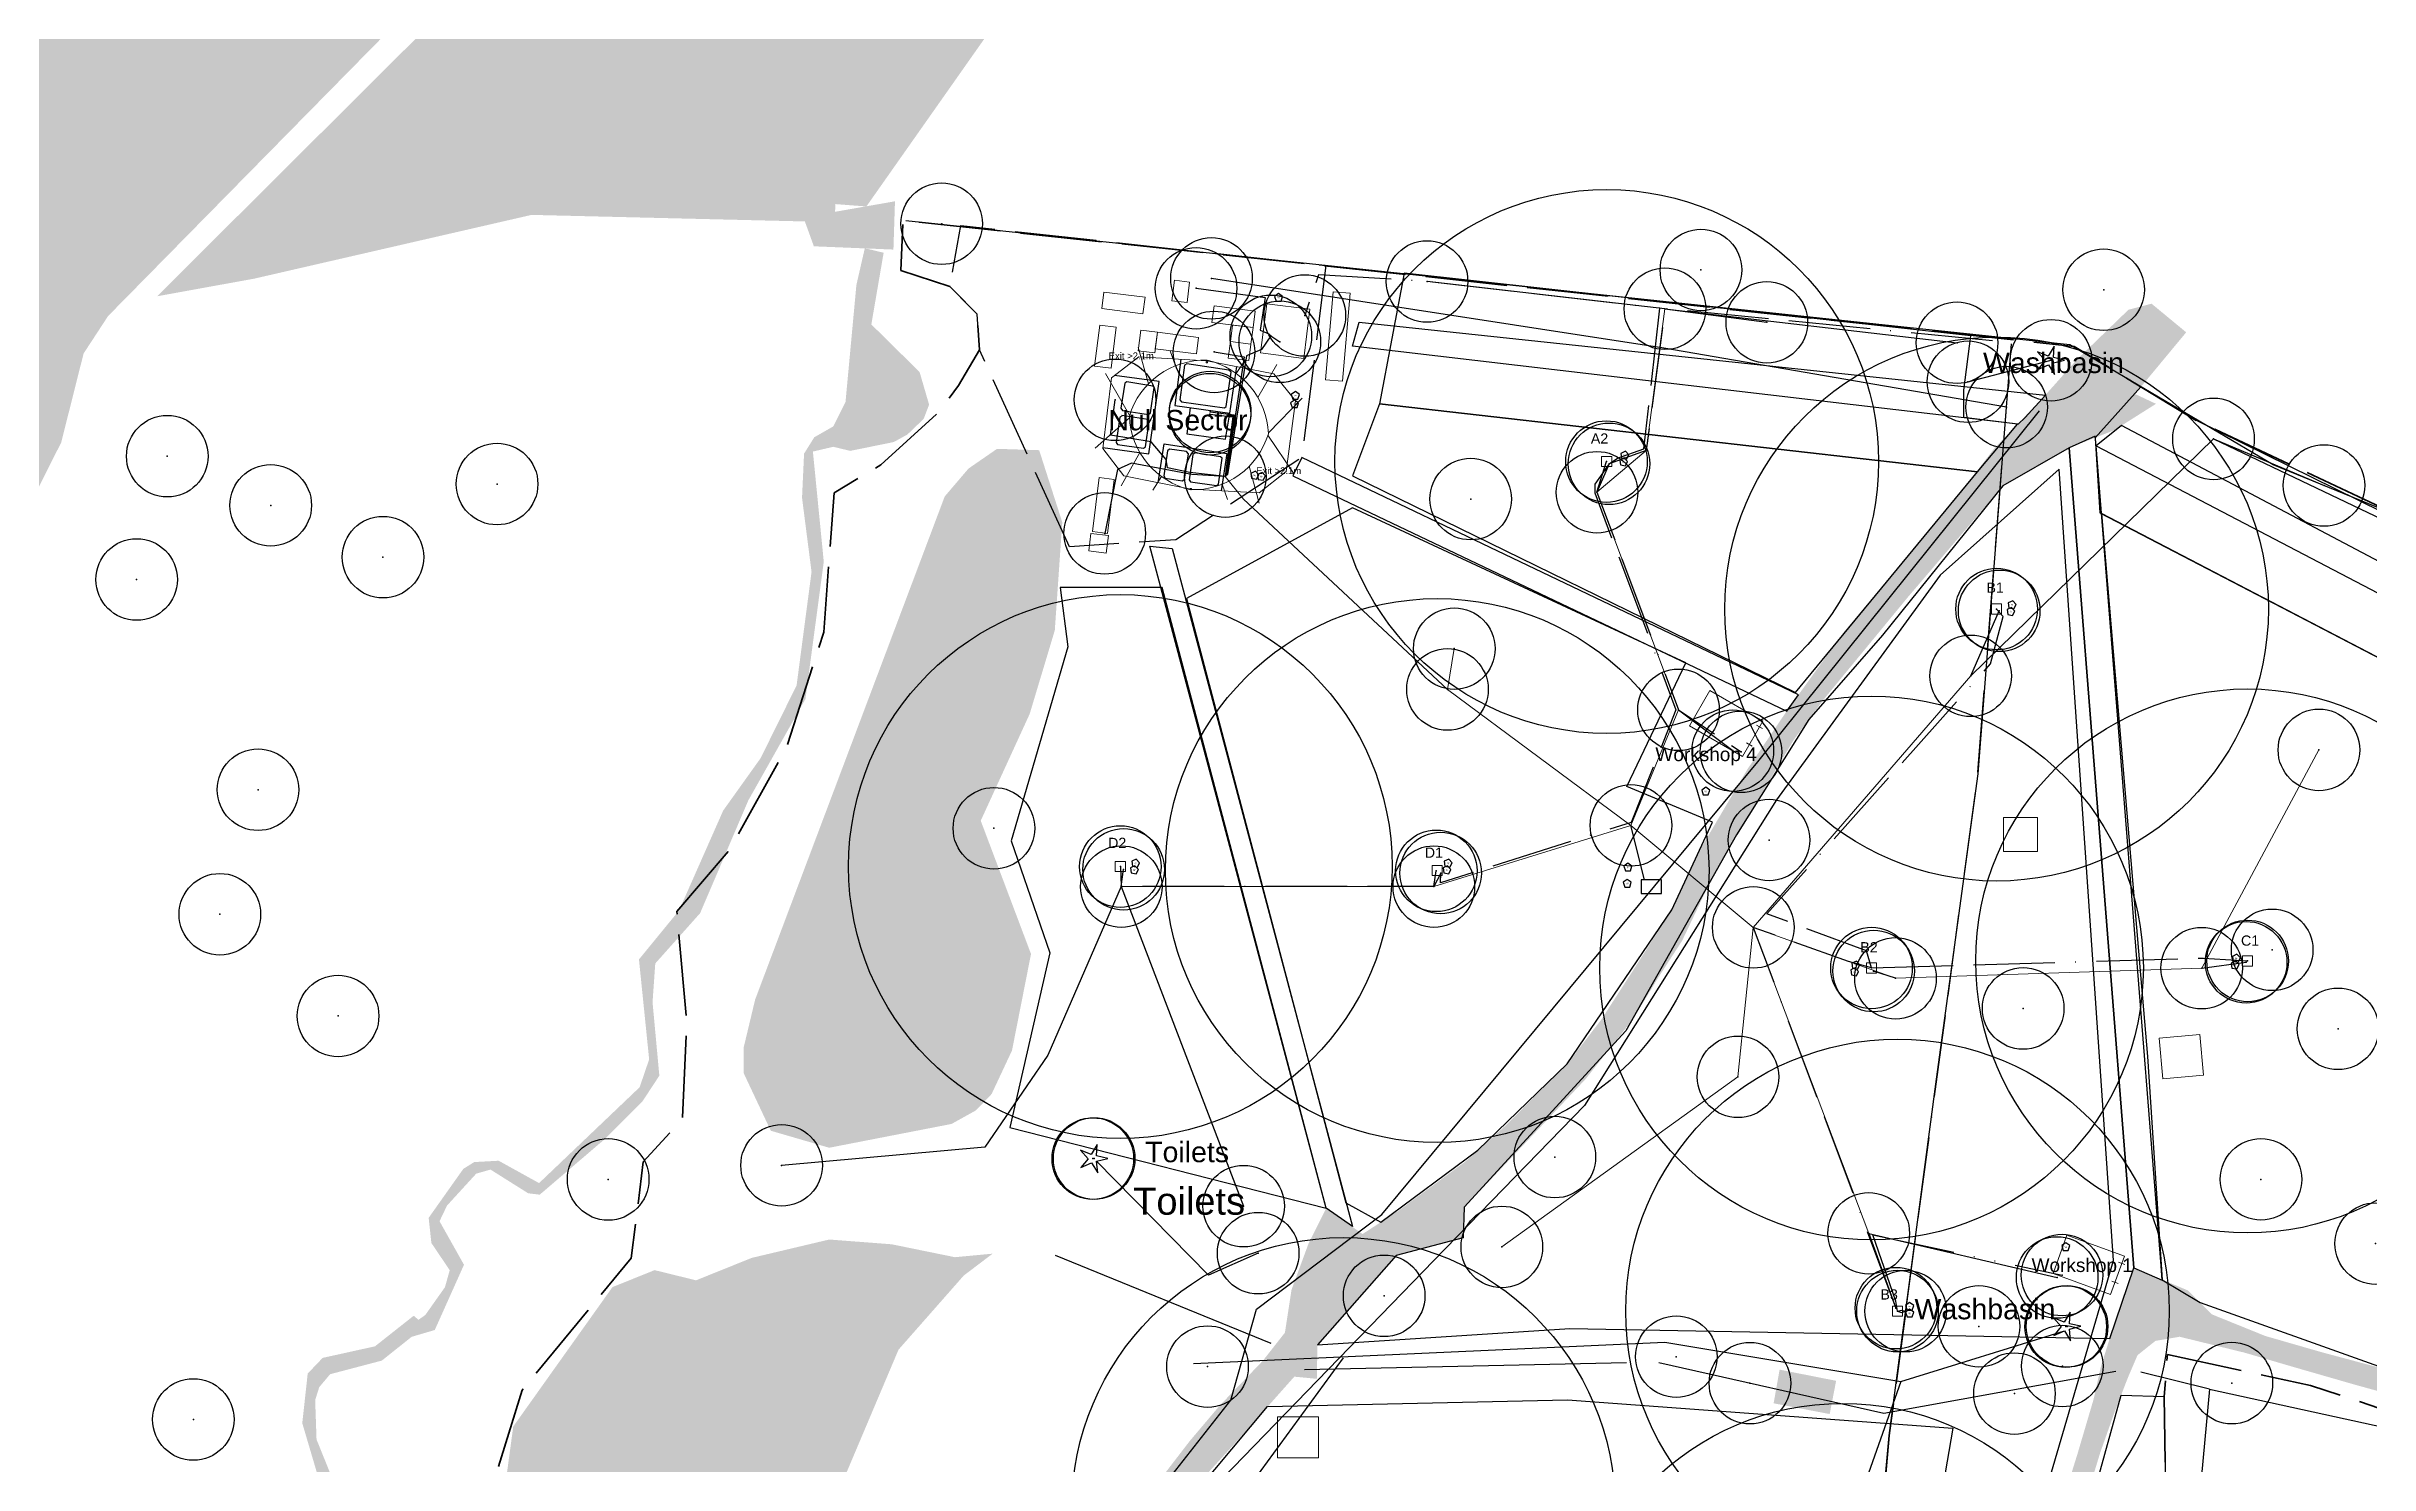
# Model space of a CAD drawing. Header units: metres. Extents: x 372109 to 376137, y 236217 to 239160.
# Drawn here: x 374065.8 to 374407.7, y 238280 to 238488.6 of the extents above; entities that cross this region are included whole.
import ezdxf

# ---------------------------------------------------------------- set-up
doc = ezdxf.new("R2010")
doc.units = ezdxf.units.M
doc.header["$MEASUREMENT"] = 0
doc.header["$PDMODE"] = 32
doc.header["$PDSIZE"] = 12
for name, pattern in [('ACAD_ISO02W100', [15, 12, -3]), ('ACAD_ISO05W100', [33, 24, -3, 0, -3, 0, -3]), ('ACAD_ISO11W100', [33, 12, -3, 12, -3, 0, -3])]:
    doc.linetypes.add(name, pattern=pattern)
for name, color, linetype, lineweight, true_color in [('Areas ... Camping', 96, 'Continuous', 25, 0x008000), ('Fire ... Foam Extinguisher', 3, 'Continuous', 25, 0x00ff00), ('Fire ... Water Extinguisher', 1, 'Continuous', 25, 0xff0000), ('Labels', 18, 'Continuous', 25, 0x000000), ('License ... Labels', 18, 'Continuous', 25, 0x000000), ('License ... License Boundary', 1, 'ACAD_ISO02W100', 50, 0xff0000), ('License ... Music & Alcohol', 4, 'ACAD_ISO02W100', 25, 0x00ffff), ('Lighting ... Festoon', 4, 'Continuous', 25, 0x00ffff), ('Natural ... Trees', 96, 'Continuous', 25, 0x008000), ('Natural ... Water', 176, 'Continuous', 25, 0x000080), ('Natural ... Woodland', 96, 'Continuous', 25, 0x008000), ('NOC ... Copper', 9, 'ACAD_ISO05W100', 25, 0xc0c0c0), ('NOC ... DK', 18, 'Continuous', 13, 0x000000), ('NOC ... DK Names', 18, 'Continuous', 25, 0x000000), ('NOC ... DK Radius', 216, 'Continuous', 25, 0x800080), ('NOC ... Fibre', 2, 'ACAD_ISO11W100', 25, 0xffff00), ('NOC ... Switch', 30, 'Continuous', 25, 0xff7f00), ('Paths ... Fire', 253, 'Continuous', 25, 0xa0a0a4), ('Paths ... Roads', 56, 'Continuous', 25, 0x808000), ('Paths ... Trackway', 9, 'Continuous', 25, 0xc0c0c0), ('Power ... 125-3', 1, 'Continuous', 18, 0xff0000), ('Power ... 16', 4, 'Continuous', 25, 0x00ffff), ('Power ... 32', 5, 'Continuous', 25, 0x0000ff), ('Power ... 400-3', 1, 'Continuous', 25, 0xff0000), ('Power ... 63-3', 20, 'Continuous', 13, 0xfd5b07), ('Power ... Distro', 3, 'Continuous', 25, 0x00ff00), ('Power ... Generator', 4, 'Continuous', 25, 0x00ffff), ('Services ... Comms ... Ducts', 3, 'Continuous', 25, 0x00ff00), ('Services ... Comms ... Manholes', 3, 'Continuous', 25, 0x00ff00), ('Services ... Water Lines', 5, 'Continuous', 25, 0x0000ff), ('Services ... Water Points', 5, 'Continuous', 25, 0x0000ff), ('Structures', 18, 'Continuous', 18, 0x000000), ('Structures ... Exits', 18, 'Continuous', 5, 0x000000), ('Structures ... Guys & Poles', 253, 'Continuous', 9, 0xa0a0a4), ('Structures ... Null Sector Internal', 253, 'Continuous', 25, 0xa0a0a4), ('Structures ... Vehicles', 253, 'Continuous', 25, 0xa0a0a4), ('Water ... Labels', 4, 'Continuous', 25, 0x00ffff), ('Water ... Pipes', 4, 'Continuous', 25, 0x00ffff), ('Water ... Points', 4, 'Continuous', 25, 0x00ffff)]:
    doc.layers.add(name, color=color, linetype=linetype, lineweight=lineweight, true_color=true_color)
doc.styles.add('textstyle13', font='Arial.ttf')
doc.styles.add('textstyle138', font='Arial.ttf')
doc.styles.add('textstyle139', font='Arial.ttf')
doc.styles.add('textstyle14', font='Arial.ttf')
doc.styles.add('textstyle140', font='Arial.ttf')
doc.styles.add('textstyle141', font='Arial.ttf')
doc.styles.add('textstyle142', font='Arial.ttf')
doc.styles.add('textstyle143', font='Arial.ttf')
doc.styles.add('textstyle144', font='Arial.ttf')
doc.styles.add('textstyle163', font='Arial.ttf')
doc.styles.add('textstyle164', font='Arial.ttf')
doc.styles.add('textstyle168', font='Arial.ttf')
doc.styles.add('textstyle171', font='Arial.ttf')
doc.styles.add('textstyle173', font='Arial.ttf')
doc.styles.add('textstyle67', font='Arial.ttf')
doc.styles.add('textstyle70', font='Arial.ttf')
doc.styles.add('textstyle84', font='Arial.ttf')
doc.styles.add('textstyle99', font='Arial.ttf')

# ---------------------------------------------------------------- blocks, each defined once
blk = doc.blocks.new('Fire Extinguisher - Water')
at = {"layer": 'Fire ... Water Extinguisher'}
for p, q in [((0, 0.62), (-0.59, 0.19)), ((-0.59, 0.19), (-0.37, -0.5)), ((0.59, 0.19), (0, 0.62)), ((0.37, -0.5), (0.59, 0.19)), ((-0.37, -0.5), (0.37, -0.5))]:
    blk.add_line(p, q, dxfattribs=at)
at = {"layer": 'Fire ... Water Extinguisher', "insert": (0, 0), "char_height": 0.05, "attachment_point": 5, "style": 'textstyle14'}
blk.add_mtext('\\H0.25;W', dxfattribs=at)
blk = doc.blocks.new('Clearspan 9x6')
at = {"layer": 'Structures'}
for p, q in [((4.5, 3), (-4.5, 3)), ((-4.5, 3), (-4.5, -3)), ((4.5, -3), (4.5, 3)), ((-4.5, -3), (4.5, -3))]:
    blk.add_line(p, q, dxfattribs=at)
blk = doc.blocks.new('Fire Extinguisher - Foam')
at = {"layer": 'Fire ... Foam Extinguisher'}
for p, q in [((-0.01, 0.63), (-0.6, 0.19)), ((-0.6, 0.19), (-0.37, -0.52)), ((0.6, 0.2), (-0.01, 0.63)), ((0.38, -0.51), (0.6, 0.2)), ((-0.37, -0.52), (0.38, -0.51))]:
    blk.add_line(p, q, dxfattribs=at)
at = {"layer": 'Fire ... Foam Extinguisher', "insert": (0, 0), "char_height": 1, "attachment_point": 5, "style": 'textstyle13'}
blk.add_mtext('\\H0.25;F', dxfattribs=at)
blk = doc.blocks.new('Generator')
at = {"layer": 'Power ... Generator', "flags": 128}
blk.add_lwpolyline([(-1.5, -1), (1.5, -1), (1.5, 1), (-1.5, 1)], close=True, dxfattribs=at)
blk = doc.blocks.new('40ft trailer')
at = {"layer": 'Structures'}
for p, q in [((13, 2.5), (0, 2.5)), ((0, 2.5), (0, 0)), ((0, 0), (13, 0)), ((13, 0), (13, 2.5))]:
    blk.add_line(p, q, dxfattribs=at)
blk = doc.blocks.new('Clearspan 6x6')
at = {"layer": 'Structures'}
for p, q in [((3, 3), (-3, 3)), ((-3, 3), (-3, -3)), ((3, -3), (3, 3)), ((-3, -3), (3, -3))]:
    blk.add_line(p, q, dxfattribs=at)
blk = doc.blocks.new('Clearspan 5x5')
at = {"layer": 'Structures', "flags": 128}
blk.add_lwpolyline([(2.5, -2.5), (2.5, 2.5), (-2.5, 2.5), (-2.5, -2.5)], close=True, dxfattribs=at)

msp = doc.modelspace()

# ---------------------------------------------------------------- hatches: boundary and pattern name
at = {"layer": 'Natural ... Water', "transparency": 33554687}
for points in [[(374223.62, 238506.83), (374217.7, 238507.6), (374213.3, 238506.1), (374189.4, 238485.3), (374187.4, 238482.7), (374186.5, 238479.6), (374185.1, 238467.1), (374184.6, 238466.05), (374181.45, 238466.7), (374184.8, 238481.7), (374185.7, 238483.9), (374190.4, 238489.8), (374205.3, 238501.8), (374208.7, 238505.8), (374213, 238509.1), (374218.5, 238510.7), (374226.92, 238509.52), (374236.1, 238508.4), (374240.9, 238509.6), (374243.8, 238509.2), (374245.1, 238508), (374244.7, 238502.4), (374246.4, 238500.3), (374249.1, 238499.9), (374254.6, 238505.8), (374259.2, 238508.1), (374261.7, 238511), (374261.5, 238512.8), (374255, 238512.8), (374253.9, 238513.4), (374252.3, 238514.8), (374251.9, 238516.4), (374252.7, 238519.2), (374258.1, 238526), (374260.71, 238536.65), (374261.1, 238542.1), (374258.3, 238541.7), (374255.6, 238538.5), (374253.6, 238538.1), (374250.4, 238541.9), (374249.2, 238545.4), (374254, 238552.9), (374257.2, 238554.6), (374260.8, 238554.8), (374262.1, 238556), (374260.9, 238562.9), (374262.1, 238566.9), (374266.6, 238569.1), (374270.9, 238569.7), (374272.76, 238571.38), (374277.7, 238575.8), (374284.2, 238584.5), (374298.2, 238597.3), (374304.6, 238597.3), (374308.3, 238600.2), (374310.1, 238604.6), (374309.9, 238608.1), (374306.2, 238622.6), (374306.1, 238625.4), (374308.5, 238629.6), (374319.8, 238630.8), (374322.8, 238636.5), (374322.36, 238643.99), (374321.9, 238651.3), (374322.8, 238653.6), (374324, 238655.3), (374329.1, 238658), (374326.5, 238660.5), (374336.7, 238671.4), (374341.2, 238671.4), (374343, 238670), (374344.6, 238670.3), (374346.2, 238675.2), (374354.3, 238671.2), (374353.2, 238667), (374354.2, 238665.3), (374354.1, 238661.9), (374356.1, 238659.3), (374368.2, 238654.6), (374371.9, 238654.1), (374375.9, 238657.6), (374377.4, 238656.45), (374372.6, 238652.4), (374366.7, 238653.6), (374354.4, 238658.6), (374335.1, 238651.6), (374330.7, 238656.3), (374325.6, 238653.2), (374324.9, 238650.2), (374325.33, 238643.95), (374325.2, 238636.6), (374323, 238629.7), (374319, 238627.5), (374311.8, 238627.4), (374308.7, 238624.9), (374309.1, 238619.8), (374312.9, 238609.5), (374313.1, 238602.4), (374311, 238597.2), (374305.9, 238594.3), (374298.3, 238592), (374294.1, 238589), (374288.3, 238582.3), (374283.5, 238580.1), (374277.3, 238570.2), (374272.2, 238567.4), (374266.6, 238565.6), (374264.2, 238563.6), (374263.9, 238561.5), (374265.6, 238556.2), (374263.5, 238552.6), (374256.4, 238551.6), (374253.9, 238549.4), (374252.1, 238544.4), (374252.7, 238543.3), (374255.8, 238541.7), (374257.9, 238544.1), (374262.4, 238544.3), (374264.8, 238543.4), (374265.6, 238542), (374263.8, 238536.3), (374262.9, 238526.1), (374255.7, 238517.4), (374257, 238516.1), (374263, 238515.5), (374264.9, 238513.1), (374264.9, 238510.3), (374262, 238507.2), (374256.8, 238503.9), (374251.2, 238497.3), (374247.9, 238496.1), (374242.6, 238500.2), (374241.7, 238503.5), (374242.2, 238505.3), (374241.3, 238506.7), (374234.8, 238506)], [(374194.31, 238440.69), (374195.71, 238435.89), (374194.91, 238433.79), (374192.51, 238431.49), (374190.51, 238430.39), (374184.11, 238429.09), (374181.61, 238429.69), (374178.61, 238428.99), (374180.21, 238412.79), (374177.51, 238392.59), (374169.11, 238377.69), (374162.01, 238361.09), (374155.41, 238353.69), (374155.01, 238347.99), (374156.01, 238337.19), (374153.51, 238333.39), (374148.01, 238327.89), (374138.41, 238319.69), (374136.71, 238319.89), (374131.16, 238323.38), (374129.06, 238322.78), (374124.76, 238318.08), (374123.66, 238315.78), (374127.26, 238309.38), (374122.96, 238299.78), (374119.56, 238298.78), (374115.16, 238295.28), (374107.56, 238293.28), (374105.96, 238291.38), (374105.36, 238289.48), (374105.56, 238283.68), (374111.06, 238270.08), (374118.91, 238264.69), (374123.31, 238255.29), (374127.41, 238250.59), (374128.21, 238247.59), (374127.51, 238245.59), (374131.41, 238239.39), (374131.51, 238236.89), (374130.21, 238233.69), (374127.11, 238231.79), (374123.91, 238225.49), (374113.21, 238219.89), (374113.01, 238218.39), (374114.41, 238216.19), (374119.81, 238210.79), (374115.11, 238200.59), (374111.31, 238194.69), (374109.21, 238192.49), (374103.51, 238189.89), (374099.21, 238191.79), (374097.01, 238191.79), (374095.91, 238190.69), (374094.31, 238185.49), (374092.13, 238186.08), (374093.51, 238192.29), (374094.81, 238193.59), (374098.91, 238194.49), (374103.91, 238191.99), (374108.41, 238194.19), (374111.81, 238198.19), (374118.01, 238209.99), (374117.61, 238211.09), (374111.61, 238215.99), (374111.91, 238221.29), (374112.91, 238222.79), (374121.81, 238225.79), (374123.81, 238229.79), (374129.81, 238237.39), (374127.71, 238242.39), (374126.21, 238243.89), (374126.31, 238248.79), (374121.51, 238255.19), (374118.71, 238262.09), (374116.11, 238264.49), (374109.86, 238267.88), (374106.86, 238274.58), (374103.46, 238286.08), (374104.26, 238293.38), (374106.46, 238295.68), (374114.16, 238297.38), (374119.86, 238301.88), (374120.56, 238301.28), (374121.56, 238301.98), (374124.46, 238306.08), (374125.16, 238308.58), (374122.46, 238312.58), (374122.06, 238316.28), (374127.16, 238323.48), (374128.76, 238324.48), (374132.36, 238324.68), (374138.31, 238321.39), (374153.11, 238335.49), (374154.51, 238339.59), (374153.01, 238354.29), (374158.91, 238361.49), (374165.41, 238376.19), (374170.91, 238383.89), (374176.21, 238394.59), (374178.41, 238411.29), (374177.01, 238422.19), (374177.31, 238428.69), (374178.81, 238431.09), (374181.61, 238432.69), (374183.41, 238436.29), (374185.01, 238453.49), (374186.25, 238458.9), (374189.02, 238458.23), (374187.21, 238447.69)], [(374172.41, 238329.09), (374168.41, 238337.59), (374168.41, 238341.29), (374170.11, 238348.39), (374198.01, 238422.39), (374201.51, 238426.49), (374205.71, 238429.39), (374211.91, 238429.19), (374215.31, 238418.59), (374214.21, 238402.69), (374210.51, 238390.39), (374203.31, 238374.69), (374210.71, 238355.09), (374207.91, 238340.89), (374204.91, 238334.49), (374202.61, 238332.09), (374199.01, 238330.09), (374181.01, 238326.59)], [(374205.06, 238311.01), (374200.81, 238307.79), (374191.21, 238296.89), (374173.81, 238255.79), (374171.61, 238254.09), (374164.21, 238250.79), (374161.01, 238251.09), (374145.61, 238257.59), (374141.21, 238261.09), (374136.91, 238266.69), (374133.21, 238275.99), (374134.51, 238285.59), (374149.11, 238306.09), (374155.31, 238308.59), (374161.41, 238307.09), (374169.61, 238310.39), (374181.01, 238313.09), (374190.21, 238312.39), (374199.51, 238310.49)]]:
    msp.add_hatch(color=256, dxfattribs=at).paths.add_polyline_path(points, flags=0)
at = {"layer": 'Natural ... Woodland', "transparency": 33554687}
for points in [[(374430.98, 239131.25), (374431.7, 239127.27), (374430.85, 239106.54), (374427.2, 239095), (374421.4, 239065.1), (374418.4, 239055.7), (374410, 239038.6), (374391.5, 239008.4), (374371.4, 238978.3), (374364.6, 238964.2), (374350.4, 238918.5), (374326.9, 238827.8), (374315.9, 238773.2), (374312.7, 238748.6), (374315.3, 238697.5), (374313, 238685.1), (374308.6, 238668.8), (374233.4, 238602.5), (374177.9, 238552), (374147.7, 238522.9), (374074.88, 238448.92), (374071.28, 238443.42), (374067.98, 238430.32), (374029.98, 238355.02), (373995.11, 238299.33), (373925.52, 238191.92), (373911.29, 238198.49), (373906.11, 238187.13), (373901.91, 238181.53), (373895.41, 238184.33), (373914.31, 238233.13), (373934.21, 238278.93), (373943.91, 238299.43), (373983.11, 238371.03), (374063.9, 238529.3), (374124.7, 238643.1), (374199.9, 238787.2), (374223, 238827.8), (374288.3, 238929.9), (374302.1, 238954.4), (374316.1, 238981.9), (374324, 238994.8), (374360.6, 239041.5), (374401.75, 239091.31)], [(374325.33, 238643.95), (374324.9, 238650.2), (374325.6, 238653.2), (374330.7, 238656.3), (374335.1, 238651.6), (374354.4, 238658.6), (374366.7, 238653.6), (374372.6, 238652.4), (374377.4, 238656.45), (374375.9, 238657.6), (374371.9, 238654.1), (374368.2, 238654.6), (374356.1, 238659.3), (374354.1, 238661.9), (374354.2, 238665.3), (374353.2, 238667), (374354.3, 238671.2), (374346.2, 238675.2), (374344.6, 238670.3), (374343, 238670), (374341.2, 238671.4), (374336.7, 238671.4), (374326.5, 238660.5), (374329.1, 238658), (374324, 238655.3), (374322.8, 238653.6), (374321.9, 238651.3), (374322.36, 238643.99), (374321.6, 238644), (374320.1, 238635.1), (374318.1, 238632.5), (374316, 238631.6), (374310.9, 238631.5), (374307.2, 238630.1), (374305, 238627.9), (374304.8, 238621.2), (374307.7, 238612.1), (374272.3, 238572.9), (374272.76, 238571.38), (374270.9, 238569.7), (374266.6, 238569.1), (374262.1, 238566.9), (374260.9, 238562.9), (374262.1, 238556), (374260.8, 238554.8), (374257.2, 238554.6), (374254, 238552.9), (374249.2, 238545.4), (374250.4, 238541.9), (374253.6, 238538.1), (374255.6, 238538.5), (374258.3, 238541.7), (374261.1, 238542.1), (374260.71, 238536.65), (374239.4, 238513), (374233.8, 238515.1), (374226.92, 238509.52), (374218.5, 238510.7), (374213, 238509.1), (374208.7, 238505.8), (374205.3, 238501.8), (374190.4, 238489.8), (374185.7, 238483.9), (374184.8, 238481.7), (374181.45, 238466.7), (374184.6, 238466.05), (374185.1, 238467.1), (374186.5, 238479.6), (374187.4, 238482.7), (374189.4, 238485.3), (374213.3, 238506.1), (374217.7, 238507.6), (374223.62, 238506.83), (374205.6, 238492.2), (374186.48, 238465.04), (374181.92, 238465.39), (374181.81, 238462.73), (374137.2, 238463.8), (374096.38, 238454.42), (374082.09, 238451.83), (374178.2, 238547.5), (374307.2, 238663.7), (374316.9, 238670.9), (374322.6, 238673.7), (374338.8, 238676), (374346.3, 238675.5), (374354.7, 238671.2), (374380.7, 238655.2), (374377.4, 238651.9), (374373.6, 238651), (374366.6, 238651.4), (374355.6, 238653.7), (374346.2, 238653.3), (374333, 238647.7), (374329.2, 238643.9)]]:
    msp.add_hatch(color=256, dxfattribs=at).paths.add_polyline_path(points, flags=0)
at = {"layer": 'Paths ... Roads', "transparency": 33554687}
for points in [[(374177.21, 238463.44), (374190.69, 238465.8), (374190.46, 238458.7), (374178.75, 238459.18)], [(374147.06, 238193.92), (374153.17, 238196.23), (374161.76, 238201.66), (374169.05, 238206.68), (374182.16, 238215.75), (374189.78, 238223.12), (374199.49, 238233.4), (374206.78, 238242.31), (374210.18, 238248.79), (374212.45, 238250.65), (374218.36, 238261.42), (374227.83, 238275.35), (374234.07, 238283.45), (374238.52, 238288.71), (374244.84, 238295.27), (374248.08, 238299.4), (374249.05, 238305.71), (374251.56, 238312.52), (374254.15, 238317.7), (374259.5, 238313.89), (374264.84, 238317.37), (374274.56, 238324.5), (374280.55, 238329.85), (374289.62, 238338.91), (374294.72, 238345.55), (374299.26, 238352.6), (374305.01, 238361.59), (374308.73, 238369.69), (374316.18, 238382.32), (374321.93, 238390.82), (374330.35, 238402.48), (374337.72, 238411.23), (374348.17, 238423.86), (374352.54, 238429.53), (374359.99, 238437.3), (374364.69, 238442.57), (374372.22, 238449.85), (374375.62, 238450.74), (374380.72, 238446.53), (374373.19, 238437.46), (374376.27, 238436.01), (374370.11, 238432.12), (374363.47, 238429.53), (374353.75, 238423.94), (374339.83, 238407.66), (374327.36, 238392.52), (374322.98, 238386.61), (374314.56, 238372.6), (374310.51, 238365.39), (374306.54, 238357.05), (374302.98, 238351.55), (374299.34, 238345.55), (374292.29, 238336.65), (374277.31, 238320.78), (374274.48, 238317.86), (374274.32, 238313.33), (374264.44, 238310.73), (374257.63, 238303.12), (374252.86, 238297.62), (374252.78, 238292.6), (374249.46, 238292.92), (374241.6, 238284.09), (374232.69, 238274.29), (374223.87, 238263.12), (374220.87, 238256.72), (374216.82, 238249.43), (374212.21, 238242.39), (374202.81, 238232.19), (374197.87, 238225.71), (374193.18, 238218.58), (374182.97, 238212.18), (374170.66, 238203.44), (374164.83, 238199.8), (374158.92, 238195.58)], [(374311.08, 238181.49), (374316.83, 238175.83), (374316.95, 238178.56), (374317.23, 238181.56), (374318.33, 238185.2), (374320.19, 238188.24), (374321.34, 238190.62), (374323.57, 238196.23), (374327.25, 238202.27), (374330.41, 238206.96), (374332.23, 238209.92), (374337.11, 238217.25), (374342.17, 238224.86), (374346.14, 238230.73), (374349.26, 238235.59), (374353.39, 238242.03), (374355.46, 238246.15), (374357.28, 238249.56), (374359.3, 238254.13), (374360.92, 238258.91), (374363.19, 238265.51), (374365.01, 238271.02), (374366.51, 238276.64), (374368.05, 238281.7), (374370.19, 238287.74), (374372.1, 238292.68), (374373.55, 238296.08), (374376.19, 238298.18), (374379.75, 238298.79), (374383.39, 238297.9), (374389.34, 238296.44), (374396.51, 238294.34), (374405.5, 238291.75), (374409.35, 238290.69), (374411.65, 238293.57), (374400.64, 238296.52), (374392.34, 238298.91), (374384.53, 238302.07), (374381, 238305.59), (374373.03, 238308.91), (374370.76, 238302.68), (374368.17, 238294.42), (374367.08, 238289.56), (374364.69, 238281.46), (374362.34, 238273.97), (374360.76, 238268.5), (374358.49, 238262.15), (374357.36, 238258.06), (374355.41, 238253.16), (374353.27, 238248.62), (374349.38, 238241.82), (374343.31, 238232.63), (374340.68, 238228.79), (374338.69, 238226.23), (374330.68, 238213.6), (374324.56, 238203.76), (374317.23, 238191.13), (374315.86, 238187.24), (374314.76, 238184.41), (374313.99, 238183.07), (374313.1, 238182.22), (374311.77, 238181.82)], [(374320.88, 238293.95), (374320, 238289), (374328.25, 238287.42), (374329.2, 238292.31)]]:
    msp.add_hatch(color=256, dxfattribs=at).paths.add_polyline_path(points, flags=0)

# ---------------------------------------------------------------- linework, layer by layer
at = {"layer": 'Areas ... Camping', "flags": 128}
for points in [[(374262, 238436), (374350, 238426), (374355.88, 238433.01), (374348, 238434), (374348, 238438), (374349, 238446), (374265.63, 238455.21)], [(374367.33, 238431.03), (374368, 238420), (374426.46, 238389.58), (374430, 238410), (374382.22, 238433.54), (374374.05, 238438.5)], [(374353.75, 238423.94), (374336, 238402), (374325.17, 238389.57), (374314.56, 238372.6), (374298.25, 238343.79), (374274.48, 238317.86), (374274.32, 238313.33), (374264.44, 238310.73), (374252.86, 238297.62), (374290, 238300), (374369.46, 238298.55), (374373.03, 238308.91), (374363.47, 238429.53)], [(374377.19, 238307.18), (374382.76, 238303.83), (374409.03, 238294.45), (374426.46, 238389.58), (374368.25, 238419.88), (374374, 238352), (374375, 238340)], [(374289.64, 238289.51), (374346.39, 238285.36), (374342.12, 238260.51), (374355.41, 238253.16), (374336.58, 238223.43), (374333.88, 238227), (374298, 238242), (374264.47, 238251.06), (374223, 238259), (374230, 238270), (374245.53, 238288.51)], [(374372.86, 238197.64), (374367.43, 238144.1), (374350.07, 238081.85), (374317.66, 238001.21), (374269.45, 238007.1), (374288.41, 238059.35), (374295.45, 238081.08), (374302.17, 238102.87), (374305.86, 238117.52), (374316.14, 238162.02), (374317.23, 238181.56), (374327.25, 238202.27), (374360, 238250), (374371.14, 238290.21), (374377.47, 238290.02), (374378.12, 238242.25)]]:
    msp.add_lwpolyline(points, close=True, dxfattribs=at)
at = {"layer": 'Areas ... Camping'}
for points in [[(374262, 238436), (374258.01, 238425.4), (374323.22, 238393.53), (374350, 238426), (374262, 238436), (374262, 238436)], [(374233.6, 238407.38), (374257.05, 238318.47), (374262.17, 238315.63), (374276.47, 238326.24), (374289.62, 238338.91), (374305.01, 238361.59), (374310.98, 238374.47), (374298.39, 238379.71), (374307.06, 238397.9), (374258.01, 238420.69), (374233.6, 238407.38)], [(374230, 238409), (374215, 238409), (374216.12, 238400.27), (374207.77, 238371.75), (374213.47, 238355.26), (374207.57, 238329.59), (374254.15, 238317.7), (374230, 238409), (374230, 238409)]]:
    msp.add_lwpolyline(points, dxfattribs=at)
at = {"layer": 'License ... License Boundary', "flags": 128}
msp.add_lwpolyline([(374191.54, 238455.62), (374198.75, 238453.27), (374202.8, 238449.22), (374203.12, 238443.96), (374200.05, 238438.7), (374197.29, 238434.97), (374188.63, 238427.04), (374181.74, 238422.91), (374180.21, 238402.42), (374174.78, 238385.58), (374166.44, 238370.51), (374158.59, 238361.36), (374160.04, 238344.92), (374159.4, 238330.75), (374153.65, 238324.52), (374151.86, 238310.35), (374135.83, 238290.91), (374130.81, 238274.72), (374130.62, 238258.86), (374133.42, 238247.48), (374130.92, 238230.28), (374131.05, 238216.12), (374127.88, 238208.87), (374119.34, 238199.9), (374107.1, 238191.12), (374103.14, 238189.29), (374096.6, 238192.89), (374092.31, 238179.02), (374099.96, 238175.6), (374102.16, 238169.42), (374103.22, 238162.44), (374102.04, 238157.71), (374099.06, 238152.99), (374096.6, 238144.11), (374094.35, 238138.79), (374082.05, 238119.57), (374075.08, 238110.94), (374070.35, 238101.48), (374066.8, 238091.9), (374058.99, 238087.76), (374051.37, 238086.85), (374042.95, 238084.5), (374025.7, 238072.44), (374011.13, 238061.1), (374003.27, 238042.07), (373997.6, 238031.79), (373997.93, 238021.74), (373998.74, 238015.27), (373990.72, 237997.77), (373993.96, 237987.17), (373994.44, 237967.33), (373997.28, 237951.78), (374006.51, 237936.07), (374018.01, 237930.32), (374027.59, 237925.79), (374046.75, 237938.45), (374051.6, 237947.2), (374055.03, 237955.12), (374057.99, 237958.55), (374066.62, 237958.08), (374074.32, 237954.02), (374081.83, 237952.18), (374100.44, 237947.57), (374134.45, 237938.74), (374153.4, 237933.64), (374181.66, 237927.16), (374207.33, 237920.93), (374224.02, 237917.69), (374225.21, 237917.77), (374227.59, 237924.16), (374236.72, 237922.36), (374242.88, 237936.88), (374251.71, 237957.29), (374257.05, 237969.03), (374301.43, 237960.2), (374350.07, 238081.85), (374367.43, 238144.1), (374373.26, 238201.59), (374378.12, 238242.25), (374377.47, 238290.02), (374377.95, 238296.18), (374399.01, 238291.64), (374409.21, 238288.24), (374430, 238410), (374415.05, 238418.16), (374382.22, 238433.54), (374364.22, 238444.46), (374191.87, 238462.99)], close=True, dxfattribs=at)
at = {"layer": 'License ... Music & Alcohol', "flags": 128}
msp.add_lwpolyline([(374216.38, 238414.98), (374203.12, 238443.96), (374202.8, 238449.22), (374198.75, 238453.27), (374200.4, 238462.24), (374254.08, 238456.36), (374250.58, 238428.12), (374232, 238416)], close=True, dxfattribs=at)
at = {"layer": 'Lighting ... Festoon', "flags": 128}
msp.add_lwpolyline([(374311.06, 238186.7), (374343.55, 238238.25), (374359.7, 238274.83), (374370, 238310), (374362.03, 238426.38), (374344.52, 238410.82), (374320.4, 238377.74), (374292.19, 238332.8), (374270, 238310), (374238.88, 238277.94), (374224.58, 238260.37), (374203.62, 238225.93), (374183, 238209), (374186.3, 238200.45)], dxfattribs=at)
at = {"layer": 'Natural ... Trees'}
for p in [(374197.56, 238462.5), (374309.3, 238455.7), (374368.58, 238452.79), (374083.59, 238428.31), (374132.13, 238424.21), (374098.82, 238421.08), (374275.42, 238422), (374115.34, 238413.46), (374079.08, 238410.17), (374096.95, 238379.25), (374205.25, 238373.58), (374319.32, 238371.85), (374091.33, 238360.93), (374393.37, 238355.7), (374108.73, 238345.97), (374356.72, 238347.08), (374403.06, 238344.08), (374287.8, 238325.22), (374148.48, 238321.93), (374391.72, 238321.94), (374408.6, 238312.49), (374262.68, 238304.81), (374350.22, 238300.32), (374305.68, 238295.86), (374362.49, 238294.48), (374316.51, 238291.96), (374355.44, 238290.43), (374387.43, 238291.97), (374087.43, 238286.62)]:
    msp.add_point(p, dxfattribs=at)
at = {"layer": 'Natural ... Water'}
for points in [[(374363.61, 238444.69), (374192.28, 238462.94)], [(374589.37, 238426.12), (374564.97, 238419.74), (374535.09, 238414.18), (374510.55, 238410.46), (374478, 238410.62), (374449.31, 238412.08), (374415.76, 238417.98), (374393.53, 238427.05), (374363.61, 238444.69)], [(374246.07, 238297.82), (374214.32, 238310.74)], [(374298.33, 238294.93), (374250.97, 238293.92)], [(374370.35, 238293.68), (374336.21, 238287.49), (374303.13, 238294.93)], [(374384.15, 238291.08), (374374.03, 238293.59)], [(374384.15, 238291.08), (374370.01, 238138.69), (374374.21, 238111.19), (374418.8, 238095.8), (374461.3, 238102.2), (374492.9, 238096.3), (374559, 238068.8)], [(374384.15, 238291.08), (374440.48, 238278.78), (374484.35, 238256.63)]]:
    msp.add_lwpolyline(points, dxfattribs=at)
at = {"layer": 'NOC ... Copper', "flags": 128}
msp.add_lwpolyline([(374338.23, 238302.56), (374338, 238304), (374334.6, 238313.76), (374362.44, 238307.86)], dxfattribs=at)
at = {"layer": 'NOC ... DK', "flags": 128}
for points in [[(374294.69, 238426.78), (374296.19, 238426.78), (374296.19, 238428.28), (374294.69, 238428.28)], [(374352.06, 238405.07), (374353.56, 238405.07), (374353.56, 238406.57), (374352.06, 238406.57)], [(374223.11, 238367.2), (374224.61, 238367.2), (374224.61, 238368.7), (374223.11, 238368.7)], [(374269.74, 238366.61), (374271.24, 238366.61), (374271.24, 238368.11), (374269.74, 238368.11)], [(374389, 238353.32), (374390.5, 238353.32), (374390.5, 238354.82), (374389, 238354.82)], [(374333.66, 238352.28), (374335.16, 238352.28), (374335.16, 238353.78), (374333.66, 238353.78)], [(374337.48, 238301.81), (374338.98, 238301.81), (374338.98, 238303.31), (374337.48, 238303.31)]]:
    msp.add_lwpolyline(points, close=True, dxfattribs=at)
at = {"layer": 'NOC ... DK Radius'}
for centre in [(374295.44, 238427.53), (374352.81, 238405.82), (374223.86, 238367.95), (374270.49, 238367.36), (374334.41, 238353.03), (374389.75, 238354.07), (374338.23, 238302.56), (374256.69, 238273.37), (374330.17, 238248.99)]:
    msp.add_circle(centre, 40, dxfattribs=at)
at = {"layer": 'NOC ... Fibre', "flags": 128}
for points in [[(374295.78, 238427.19), (374297, 238428), (374300.91, 238429.41), (374303.27, 238450.08), (374269, 238454), (374253, 238455), (374251, 238449)], [(374338.23, 238302.56), (374338.8, 238302.7), (374339.44, 238302.56), (374347.35, 238361.46), (374349.95, 238380.5), (374354.29, 238435.53), (374355, 238445), (374304, 238450), (374301.24, 238429.17), (374295.78, 238427.19)], [(374295.78, 238427.19), (374293.68, 238424.21), (374293.68, 238422.94), (374305.63, 238390.98), (374299.01, 238374.45), (374270.98, 238365.56), (374271, 238367)], [(374295.78, 238427.19), (374294, 238423), (374306, 238391), (374315.2, 238384.82)], [(374334.41, 238353.03), (374333.68, 238355.54), (374319, 238361), (374351.93, 238397.77), (374353.76, 238404.72), (374352.81, 238405.82)], [(374271, 238367), (374270, 238365), (374224, 238365), (374224.33, 238367.54)], [(374334.41, 238353.03), (374331, 238354), (374317, 238359), (374338, 238303), (374338.23, 238302.56)], [(374334.41, 238353.03), (374366, 238354), (374383.25, 238354.48), (374389.75, 238354.07)], [(374338.23, 238302.56), (374338.84, 238302.36), (374339.44, 238302.56), (374337.01, 238284.26), (374333.69, 238248.21), (374243.03, 237980.29), (374242, 237983)]]:
    msp.add_lwpolyline(points, dxfattribs=at)
at = {"layer": 'NOC ... Switch'}
for p in [(374251, 238449), (374295.78, 238427.19), (374352.81, 238405.82), (374315.2, 238384.82), (374224.33, 238367.54), (374271, 238367), (374334.41, 238353.03), (374389.75, 238354.07), (374362.44, 238307.86), (374338.23, 238302.56)]:
    msp.add_point(p, dxfattribs=at)
at = {"layer": 'Paths ... Fire', "flags": 128}
msp.add_lwpolyline([(374356, 238433), (374258, 238444.5), (374259, 238448), (374359.99, 238437.3), (374357, 238434), (374356, 238433)], dxfattribs=at)
for points in [[(374373.03, 238308.91), (374377.2, 238307.1), (374377.01, 238309.23), (374367.46, 238429.84), (374367.31, 238431.24), (374363.47, 238429.53)], [(374367.46, 238429.84), (374427.47, 238398.52), (374428.22, 238402.72), (374371.2, 238432.81), (374367.46, 238429.84)], [(374321.93, 238390.82), (374323.66, 238393.21), (374250.58, 238428.12), (374249.23, 238425.44)]]:
    msp.add_lwpolyline(points, close=True, dxfattribs=at)
at = {"layer": 'Paths ... Trackway', "flags": 128}
msp.add_lwpolyline([(374228.22, 238415.07), (374231.49, 238414.73), (374258, 238315), (374254.15, 238317.7)], close=True, dxfattribs=at)
at = {"layer": 'Power ... 125-3'}
for q in [(374272, 238394), (374317, 238359)]:
    msp.add_line((374299, 238374), q, dxfattribs=at)
at = {"layer": 'Power ... 16'}
msp.add_line((374246, 238446), (374247.33, 238445.14), dxfattribs=at)
at = {"layer": 'Power ... 32'}
for p, q in [((374304, 238450), (374269, 238454)), ((374304, 238450), (374319, 238448)), ((374304, 238450), (374347, 238445)), ((374384.74, 238430.85), (374401, 238424)), ((374384.74, 238430.85), (374418, 238415)), ((374294, 238423), (374295.4, 238427.51)), ((374349, 238396), (374353.2, 238405.56)), ((374306, 238391), (374314, 238385)), ((374223.86, 238367.95), (374224, 238365)), ((374224, 238365), (374242, 238318)), ((374270, 238365), (374270.36, 238367.32)), ((374337.94, 238351.51), (374334.72, 238352.58)), ((374383, 238353), (374389.54, 238353.87)), ((374334, 238314), (374338, 238303))]:
    msp.add_line(p, q, dxfattribs=at)
at = {"layer": 'Power ... 32', "flags": 128}
for points in [[(374235, 238453), (374245.16, 238451.65), (374244.41, 238446.84), (374245.7, 238446.3), (374246, 238446)], [(374237.64, 238443.64), (374242.1, 238442.9), (374240.4, 238431.9), (374239.5, 238425.6), (374239.3, 238425.3)], [(374246, 238446), (374244.61, 238444.01), (374242.4, 238443.06), (374239.64, 238425.6), (374239.3, 238425.3)], [(374239.3, 238425.3), (374234.1, 238425.9), (374230.8, 238426.6), (374230.6, 238427.8), (374228.4, 238430.4), (374222.4, 238431.4), (374223.08, 238436.6)], [(374237.04, 238434.48), (374240.4, 238434.1), (374239.3, 238425.3)], [(374237.07, 238434.81), (374240.6, 238434.4), (374239.43, 238425.64), (374239.3, 238425.3)], [(374239.3, 238425.3), (374234.36, 238425.6), (374225.51, 238427.3), (374223.42, 238426.37), (374221.56, 238416.95)], [(374224, 238365), (374213.16, 238340.22), (374203.9, 238326.67), (374174, 238324)], [(374334, 238314), (374361.72, 238307.5)]]:
    msp.add_lwpolyline(points, dxfattribs=at)
at = {"layer": 'Power ... 400-3'}
msp.add_line((374301, 238366), (374299, 238374), dxfattribs=at)
at = {"layer": 'Power ... 63-3'}
for p, q in [((374349, 238396), (374384.74, 238430.85)), ((374294, 238423), (374306, 238391)), ((374273, 238400), (374272, 238394)), ((374317, 238359), (374349, 238396)), ((374299, 238374), (374306, 238391)), ((374383, 238353), (374400.25, 238385.11)), ((374270, 238365), (374224, 238365)), ((374317, 238359), (374314.75, 238337.02)), ((374317, 238359), (374334, 238314)), ((374317, 238359), (374337.94, 238351.51)), ((374337.94, 238351.51), (374383, 238353)), ((374314.75, 238337.02), (374280, 238312))]:
    msp.add_line(p, q, dxfattribs=at)
at = {"layer": 'Power ... 63-3', "flags": 128}
for points in [[(374304, 238450), (374301.24, 238429.17), (374294, 238423)], [(374239.3, 238425.3), (374242, 238422), (374272, 238394)], [(374270, 238365), (374299, 238374)]]:
    msp.add_lwpolyline(points, dxfattribs=at)
at = {"layer": 'Power ... Distro'}
for p in [(374235, 238453), (374269, 238454), (374304, 238450), (374319, 238448), (374246, 238446), (374247.33, 238445.14), (374347, 238445), (374237.64, 238443.64), (374223.08, 238436.6), (374237.04, 238434.48), (374237.07, 238434.81), (374384.74, 238430.85), (374295.4, 238427.51), (374239.3, 238425.3), (374401, 238424), (374294, 238423), (374221.56, 238416.95), (374353.2, 238405.56), (374273, 238400), (374272, 238394), (374349, 238396), (374306, 238391), (374314, 238385), (374400.25, 238385.11), (374299, 238374), (374223.86, 238367.95), (374270.36, 238367.32), (374224, 238365), (374270, 238365), (374317, 238359), (374334.72, 238352.58), (374383, 238353), (374389.54, 238353.87), (374337.94, 238351.51), (374314.75, 238337.02), (374174, 238324), (374242, 238318), (374280, 238312), (374334, 238314), (374361.72, 238307.5), (374338, 238303)]:
    msp.add_point(p, dxfattribs=at)
at = {"layer": 'Services ... Comms ... Ducts'}
msp.add_lwpolyline([(374174.41, 237807.42), (374185.25, 237823.94), (374205, 237860), (374215.44, 237890.77), (374224.95, 237918.67), (374243.03, 237980.29), (374250.63, 238003.72), (374263.29, 238045.08), (374285.13, 238116.84), (374295.71, 238145.95), (374318.56, 238202.15), (374333.72, 238248.29), (374337.01, 238284.26), (374343.96, 238336.67), (374350.11, 238381.6), (374354.29, 238435.53), (374303.85, 238444.18), (374237.27, 238454.46)], dxfattribs=at)
at = {"layer": 'Services ... Comms ... Manholes'}
for p in [(374237.27, 238454.46), (374354.29, 238435.53), (374339.44, 238302.56)]:
    msp.add_point(p, dxfattribs=at)
at = {"layer": 'Services ... Water Lines'}
msp.add_lwpolyline([(374077.8, 238103.87), (374099.99, 238129.28), (374158.83, 238193.46), (374211.51, 238253.1), (374240.13, 238289.47), (374243.87, 238302.84), (374262.33, 238316.75), (374317.69, 238383.34), (374359.14, 238434.96)], dxfattribs=at)
at = {"layer": 'Services ... Water Points'}
for p in [(374348.6, 238439.26), (374244.14, 238311.08), (374236.69, 238294.4)]:
    msp.add_point(p, dxfattribs=at)
at = {"layer": 'Structures'}
for p, q in [((374228.99, 238444.11), (374229.3, 238446.53)), ((374235.04, 238443.35), (374228.99, 238444.11)), ((374229.3, 238446.53), (374235.34, 238445.77)), ((374235.34, 238445.77), (374235.04, 238443.35))]:
    msp.add_line(p, q, dxfattribs=at)
for points in [[(374234.05, 238453.92), (374231.83, 238454.2), (374231.45, 238451.18), (374233.67, 238450.9)], [(374227.49, 238451.68), (374221.44, 238452.44), (374221.13, 238450.02), (374227.18, 238449.26)], [(374243.68, 238449.64), (374237.64, 238450.4), (374237.33, 238447.98), (374243.38, 238447.22)], [(374251.76, 238449.94), (374245.41, 238450.74), (374244.5, 238443.49), (374250.85, 238442.69)], [(374222.49, 238441.24), (374223.25, 238447.29), (374220.83, 238447.6), (374220.07, 238441.55)], [(374226.49, 238443.81), (374228.92, 238443.51), (374229.3, 238446.53), (374226.88, 238446.83)], [(374243.07, 238444.79), (374243.38, 238447.22), (374240.35, 238447.6), (374240.05, 238445.18)], [(374243.07, 238444.79), (374240.05, 238445.18), (374239.74, 238442.75), (374242.77, 238442.37)], [(374222.95, 238424.89), (374220.76, 238425.16), (374219.76, 238417.23), (374221.95, 238416.95)], [(374222.11, 238416.63), (374219.53, 238416.96), (374219.2, 238414.38), (374221.78, 238414.05)]]:
    msp.add_lwpolyline(points, close=True, dxfattribs=at)
at = {"layer": 'Structures', "flags": 128}
for points in [[(374234.23, 238423.47), (374224.35, 238425.41), (374221.26, 238429.46), (374222.54, 238439.84), (374226.59, 238442.94), (374236.6, 238442.32), (374246.44, 238440.44), (374249.61, 238436.43), (374248.27, 238426.06), (374244.27, 238422.9)], [(374236.49, 238442.05), (374236.68, 238442.03), (374236.7, 238442.21), (374236.51, 238442.23)], [(374234.11, 238423.39), (374234.31, 238423.36), (374234.34, 238423.56), (374234.14, 238423.58)]]:
    msp.add_lwpolyline(points, close=True, dxfattribs=at)
at = {"layer": 'Structures ... Exits'}
for p, q in [((374318.36, 238388.25), (374317.49, 238388.75)), ((374316.86, 238385.65), (374315.99, 238386.15)), ((374370.69, 238306.62), (374369.75, 238306.96)), ((374371.71, 238309.44), (374370.77, 238309.78))]:
    msp.add_line(p, q, dxfattribs=at)
at = {"layer": 'Structures ... Guys & Poles'}
for p, q in [((374228.01, 238438.97), (374226.49, 238444.35)), ((374231.97, 238441.6), (374231.19, 238443.81)), ((374225.22, 238434.33), (374221.65, 238440.48)), ((374240.9, 238440.47), (374242.21, 238442.42)), ((374244.09, 238436.95), (374246.89, 238441.78)), ((374245.65, 238431.76), (374250.62, 238436.83)), ((374225.19, 238433.95), (374220.17, 238429.48)), ((374245.57, 238431.39), (374249.34, 238425.8)), ((374226.74, 238428.85), (374223.96, 238423.96)), ((374242.81, 238426.83), (374244.3, 238421.4)), ((374229.92, 238425.32), (374228.62, 238423.31)), ((374238.85, 238424.2), (374239.61, 238421.93))]:
    msp.add_line(p, q, dxfattribs=at)
for centre, start, end in [((374236.26, 238430.86), 88.2808, 163.2808), ((374234.08, 238431.13), 2.3655, 77.3655), ((374236.74, 238434.66), 182.3655, 257.3655), ((374234.56, 238434.94), 268.2808, 343.2808)]:
    msp.add_arc(centre, 11.57, start, end, dxfattribs=at)
at = {"layer": 'Structures ... Null Sector Internal'}
for p, q in [((374229.56, 238439.3), (374223.01, 238440.17)), ((374232.76, 238442.56), (374231.86, 238435.76)), ((374233.32, 238441.69), (374232.6, 238436.6)), ((374233.63, 238441.88), (374233.32, 238441.69)), ((374239.84, 238440.97), (374233.62, 238441.87)), ((374239.44, 238435.61), (374240.16, 238440.66)), ((374240.16, 238440.66), (374239.84, 238440.97)), ((374239.96, 238434.65), (374240.98, 238441.48)), ((374224.53, 238439.05), (374223.95, 238435.35)), ((374224.81, 238439.24), (374224.53, 238439.05)), ((374228.63, 238438.63), (374224.81, 238439.24)), ((374228.06, 238428.64), (374229.56, 238439.3)), ((374228.31, 238434.69), (374228.83, 238438.43)), ((374228.83, 238438.43), (374228.63, 238438.63)), ((374232.6, 238436.6), (374232.85, 238436.31)), ((374223.79, 238434.06), (374223.24, 238430.33)), ((374224.11, 238434.25), (374223.79, 238434.06)), ((374223.95, 238435.35), (374224.17, 238435.01)), ((374227.88, 238433.72), (374224.09, 238434.27)), ((374224.17, 238435.01), (374227.98, 238434.45)), ((374227.58, 238429.7), (374228.11, 238433.42)), ((374228.11, 238433.42), (374227.88, 238433.72)), ((374227.98, 238434.45), (374228.31, 238434.69)), ((374231.86, 238435.76), (374239.96, 238434.65)), ((374232.85, 238436.31), (374239.18, 238435.4)), ((374234.13, 238435.44), (374233.62, 238431.58)), ((374239.18, 238435.4), (374239.44, 238435.61)), ((374239.32, 238430.79), (374239.96, 238434.65)), ((374221.28, 238429.59), (374228.06, 238428.64)), ((374223.24, 238430.33), (374223.46, 238430.03)), ((374223.46, 238430.03), (374227.27, 238429.48)), ((374227.27, 238429.48), (374227.58, 238429.7)), ((374229.44, 238424.41), (374230.32, 238430.11)), ((374230.32, 238430.11), (374239.55, 238428.69)), ((374233.62, 238431.58), (374239.32, 238430.79)), ((374230.8, 238429.1), (374230.25, 238425.4)), ((374231.11, 238429.32), (374230.8, 238429.1)), ((374233.61, 238429.02), (374231.11, 238429.32)), ((374233.32, 238424.91), (374233.88, 238428.67)), ((374233.88, 238428.67), (374233.61, 238429.02)), ((374234.51, 238428.54), (374233.99, 238424.83)), ((374234.85, 238428.79), (374234.51, 238428.54)), ((374238.6, 238428.23), (374234.84, 238428.78)), ((374238.31, 238424.2), (374238.83, 238428)), ((374238.83, 238428), (374238.6, 238428.23)), ((374239.55, 238428.69), (374238.71, 238423.22)), ((374230.25, 238425.4), (374230.45, 238425.1)), ((374230.45, 238425.1), (374232.99, 238424.7)), ((374232.99, 238424.7), (374233.32, 238424.91)), ((374233.99, 238424.83), (374234.2, 238424.53)), ((374234.2, 238424.53), (374238, 238424)), ((374238, 238424), (374238.31, 238424.2))]:
    msp.add_line(p, q, dxfattribs=at)
at = {"layer": 'Water ... Pipes'}
for p, q in [((374348.6, 238439.26), (374360.83, 238442.42)), ((374236.84, 238307.86), (374220.35, 238324.6)), ((374244.14, 238311.08), (374236.84, 238307.86)), ((374338.7, 238292.19), (374362.8, 238299.65)), ((374234.61, 238294.85), (374304, 238297.97)), ((374304, 238297.97), (374338.7, 238292.19)), ((374256.67, 238295.68), (374215.92, 238240.04)), ((374338.7, 238292.19), (374315.14, 238225.34))]:
    msp.add_line(p, q, dxfattribs=at)
at = {"layer": 'Water ... Points'}
for p, q in [((374360.42, 238443.04), (374358.83, 238443.66)), ((374358.83, 238443.66), (374359.97, 238442.39)), ((374361.28, 238444.51), (374360.42, 238443.04)), ((374361.17, 238442.81), (374361.28, 238444.51)), ((374359.97, 238442.39), (374358.88, 238441.08)), ((374358.88, 238441.08), (374360.44, 238441.77)), ((374360.44, 238441.77), (374361.35, 238440.33)), ((374362.83, 238442.44), (374361.17, 238442.81)), ((374361.18, 238442.02), (374362.83, 238442.44)), ((374361.35, 238440.33), (374361.18, 238442.02)), ((374220.44, 238327.09), (374219.58, 238325.62)), ((374220.33, 238325.39), (374220.44, 238327.09)), ((374219.58, 238325.62), (374218, 238326.25)), ((374218, 238326.25), (374219.13, 238324.98)), ((374219.13, 238324.98), (374218.05, 238323.66)), ((374218.05, 238323.66), (374219.61, 238324.35)), ((374219.61, 238324.35), (374220.52, 238322.91)), ((374222, 238325.03), (374220.33, 238325.39)), ((374220.35, 238324.6), (374222, 238325.03)), ((374220.52, 238322.91), (374220.35, 238324.6)), ((374362.78, 238300.92), (374361.19, 238301.55)), ((374361.19, 238301.55), (374362.33, 238300.28)), ((374362.33, 238300.28), (374361.24, 238298.97)), ((374361.24, 238298.97), (374362.8, 238299.65)), ((374363.63, 238302.4), (374362.78, 238300.92)), ((374362.8, 238299.65), (374363.71, 238298.21)), ((374363.53, 238300.7), (374363.63, 238302.4)), ((374365.19, 238300.33), (374363.53, 238300.7)), ((374363.54, 238299.91), (374365.19, 238300.33)), ((374363.71, 238298.21), (374363.54, 238299.91))]:
    msp.add_line(p, q, dxfattribs=at)
for p in [(374360.83, 238442.42), (374219.8, 238324.99), (374220, 238325), (374362.99, 238300.29), (374363.19, 238300.31)]:
    msp.add_point(p, dxfattribs=at)

# ---------------------------------------------------------------- block references
at = {"layer": 'Fire ... Foam Extinguisher'}
msp.add_blockref('Fire Extinguisher - Foam', (374298.55, 238367.82), dxfattribs=at)
at = {"layer": 'Fire ... Water Extinguisher'}
for p in [(374247.14, 238451.63), (374249.5, 238435.95), (374249.61, 238437.18), (374310, 238379), (374298.46, 238365.44), (374363, 238312), (374340.02, 238303.22), (374340.02, 238302.22)]:
    msp.add_blockref('Fire Extinguisher - Water', p, dxfattribs=at)
at = {"layer": 'Fire ... Water Extinguisher', "rotation": 349.9999999999999}
for p in [(374243.62, 238425.49), (374297.9, 238427.45), (374298.08, 238428.43), (374244.6, 238425.32), (374354.9, 238405.45), (374355.08, 238406.43), (374225.9, 238367.45), (374226.08, 238368.43), (374271.9, 238367.45), (374272.08, 238368.43), (374388.08, 238354.43), (374331.9, 238352.45), (374332.08, 238353.43), (374387.9, 238353.45)]:
    msp.add_blockref('Fire Extinguisher - Water', p, dxfattribs=at)
at = {"layer": 'Power ... Generator'}
msp.add_blockref('Generator', (374302, 238365), dxfattribs=at)
at = {"layer": 'Structures'}
for name, p, rotation in [('Clearspan 9x6', (374313, 238389), 330), ('Clearspan 6x6', (374380, 238340), 5), ('Clearspan 9x6', (374366.37, 238309.37), 340.0000000000001)]:
    msp.add_blockref(name, p, dxfattribs=dict(at, rotation=rotation))
for name, p in [('Clearspan 5x5', (374356.34, 238372.65)), ('Clearspan 6x6', (374250, 238284))]:
    msp.add_blockref(name, p, dxfattribs=at)
at = {"layer": 'Structures ... Vehicles', "rotation": 265}
msp.add_blockref('40ft trailer', (374255.19, 238452.5), dxfattribs=at)

# ---------------------------------------------------------------- texts
at = {"layer": 'Labels', "attachment_point": 5}
for s, insert, char_height, style in [('Null Sector', (374232.34, 238433.59), 3, 'textstyle84'), ('\\H2;Workshop 4', (374310.06, 238384.16), 3, 'textstyle70'), ('Toilets', (374233.98, 238318.71), 4, 'textstyle99'), ('\\H2;Workshop 1', (374365.42, 238309.01), 3, 'textstyle67')]:
    msp.add_mtext(s, dxfattribs=dict(at, insert=insert, char_height=char_height, style=style))
at = {"layer": 'License ... Labels', "char_height": 1, "attachment_point": 5}
for insert, style in [((374225.46, 238443.06), 'textstyle173'), ((374247.16, 238426.16), 'textstyle171')]:
    msp.add_mtext('Exit >2.1m', dxfattribs=dict(at, insert=insert, style=style))
at = {"layer": 'NOC ... DK Names', "char_height": 1.5, "attachment_point": 5}
for s, insert, style in [('A2', (374294.38, 238430.91), 'textstyle138'), ('B1', (374352.6, 238408.98), 'textstyle139'), ('D2', (374223.39, 238371.43), 'textstyle144'), ('D1', (374270, 238370), 'textstyle143'), ('C1', (374390.12, 238357.05), 'textstyle142'), ('B2', (374334.03, 238356.08), 'textstyle140'), ('B3', (374337, 238305), 'textstyle141')]:
    msp.add_mtext(s, dxfattribs=dict(at, insert=insert, style=style))
at = {"layer": 'Water ... Labels', "char_height": 3, "attachment_point": 5}
for s, insert, style in [('Washbasin', (374361.18, 238442.02), 'textstyle163'), ('Toilets', (374233.68, 238325.94), 'textstyle164'), ('Washbasin', (374351.1, 238302.84), 'textstyle168')]:
    msp.add_mtext(s, dxfattribs=dict(at, insert=insert, style=style))

doc.saveas('drawing.dxf')
